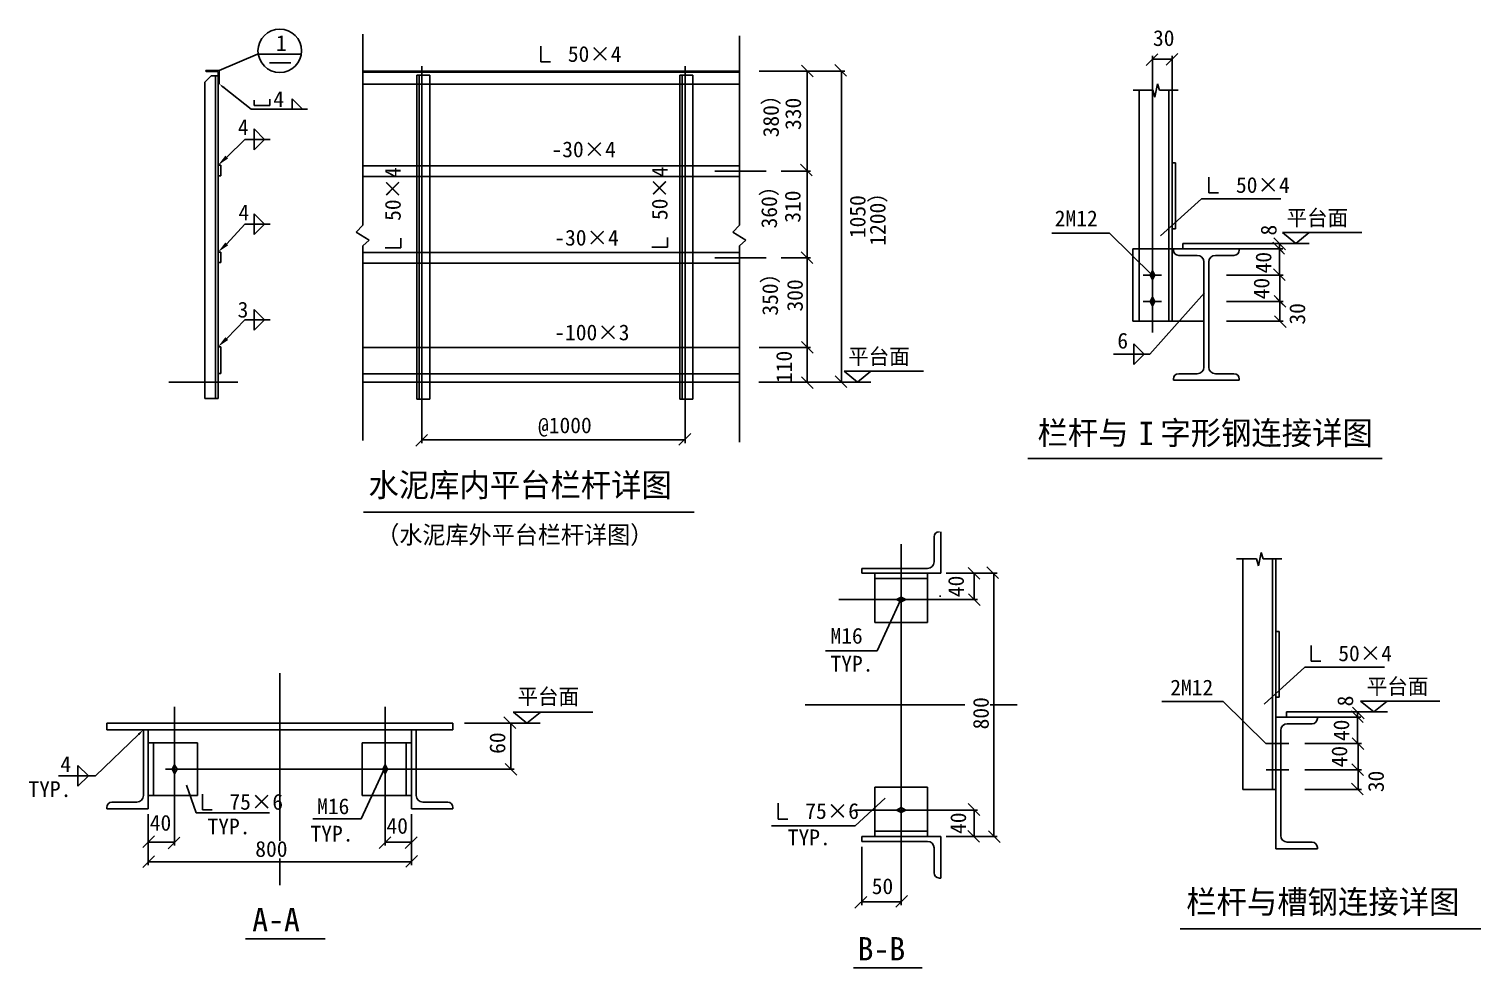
# Model space of a CAD drawing. Header units: metres. Extents: x 41 to 482, y -20 to 552.
# Drawn here: x 40.9 to 482.4, y -20.4 to 265.1 of the extents above; entities that cross this region are included whole.
import ezdxf

# ---------------------------------------------------------------- set-up
doc = ezdxf.new("R2010")
doc.units = ezdxf.units.M
for name, color, linetype in [('2', 3, 'Continuous'), ('CAD', 7, 'Continuous'), ('DIM', 3, 'Continuous'), ('TEXT', 6, 'Continuous')]:
    doc.layers.add(name, color=color, linetype=linetype)

# ---------------------------------------------------------------- blocks, each defined once
blk = doc.blocks.new('_DIMX')
blk.add_lwpolyline([(-144.44, -135.59), (211.7, 219.9)])

msp = doc.modelspace()

# ---------------------------------------------------------------- linework, layer by layer
for p, q in [((262.86, 157.76), (271.82, 157.76)), ((452.36, 134.57), (344.6, 134.57)), ((243.2, 118.19), (142.59, 118.19)), ((482.45, -8.45), (390.94, -8.45)), ((106.7, -11.47), (130.95, -11.47)), ((291.66, -20.35), (312.47, -20.35))]:
    msp.add_line(p, q)
at = {"layer": '2'}
for p, q in [((123.66, 257.48), (110.42, 257.48)), ((383.24, 244.38), (384.11, 248.45)), ((384.11, 248.45), (384.72, 246.53)), ((120.92, 240.74), (120.92, 243.9)), ((376.64, 246.53), (382.71, 246.53)), ((382.71, 246.53), (383.24, 244.38)), ((390.37, 246.53), (384.72, 246.53)), ((109.37, 231.6), (109.37, 234.76)), ((109.37, 231.6), (109.37, 228.45)), ((384.97, 202.25), (397.41, 213.53)), ((421.58, 213.53), (397.41, 213.53)), ((109.37, 205.84), (109.37, 209)), ((109.37, 205.84), (109.37, 202.69)), ((379.76, 190.33), (385.26, 190.33)), ((382.53, 191.72), (381.82, 190.33)), ((381.82, 190.33), (383.31, 190.33)), ((382.53, 188.95), (381.82, 190.33)), ((381.82, 190.33), (383.31, 190.33)), ((382.53, 191.72), (383.31, 190.33)), ((382.53, 191.72), (382.53, 190.33)), ((382.53, 188.95), (382.53, 190.33)), ((382.53, 188.95), (383.31, 190.33)), ((379.76, 182.33), (385.26, 182.33)), ((382.53, 183.72), (381.82, 182.33)), ((381.82, 182.33), (383.31, 182.33)), ((382.53, 180.95), (381.82, 182.33)), ((381.82, 182.33), (383.31, 182.33)), ((382.53, 183.72), (383.31, 182.33)), ((382.53, 183.72), (382.53, 182.33)), ((382.53, 180.95), (382.53, 182.33)), ((382.53, 180.95), (383.31, 182.33)), ((109.37, 176.76), (109.37, 179.91)), ((109.37, 176.76), (109.37, 173.6)), ((376.91, 166.24), (376.91, 169.4)), ((376.91, 166.24), (376.91, 163.09)), ((414.75, 101.95), (415.62, 106.02)), ((415.62, 106.02), (416.23, 104.1)), ((408.15, 104.1), (414.22, 104.1)), ((414.22, 104.1), (414.75, 101.95)), ((421.89, 104.1), (416.23, 104.1)), ((306.14, 88.87), (306.14, 94.38)), ((305.89, 91.45), (298.86, 76.1)), ((304.75, 91.65), (306.14, 92.42)), ((304.75, 91.65), (306.14, 91.65)), ((304.75, 91.65), (306.14, 90.93)), ((306.14, 90.93), (306.14, 92.42)), ((307.52, 91.65), (306.14, 92.42)), ((306.14, 90.93), (306.14, 92.42)), ((307.52, 91.65), (306.14, 90.93)), ((307.52, 91.65), (306.14, 91.65)), ((298.86, 76.1), (283.15, 76.1)), ((416.48, 59.82), (428.93, 71.1)), ((453.07, 71.1), (428.93, 71.1)), ((55.72, 41.25), (55.72, 38.1)), ((55.72, 41.25), (59, 38.1)), ((82.39, 40.06), (87.9, 40.06)), ((85.16, 41.45), (84.45, 40.06)), ((84.45, 40.06), (85.94, 40.06)), ((85.16, 38.68), (84.45, 40.06)), ((84.45, 40.06), (85.94, 40.06)), ((85.16, 41.45), (85.94, 40.06)), ((85.16, 41.45), (85.16, 40.06)), ((85.16, 38.68), (85.16, 40.06)), ((85.16, 38.68), (85.94, 40.06)), ((148.97, 40.31), (141.93, 24.95)), ((146.39, 40.06), (151.9, 40.06)), ((149.16, 41.45), (148.45, 40.06)), ((148.45, 40.06), (149.94, 40.06)), ((149.16, 38.68), (148.45, 40.06)), ((148.45, 40.06), (149.94, 40.06)), ((149.16, 41.45), (149.94, 40.06)), ((149.16, 41.45), (149.16, 40.06)), ((149.16, 38.68), (149.16, 40.06)), ((149.16, 38.68), (149.94, 40.06)), ((49.9, 38.1), (61.11, 38.1)), ((55.72, 34.95), (59, 38.1)), ((55.72, 34.95), (55.72, 38.1)), ((88.8, 35.19), (91.69, 26.8)), ((301.27, 31.28), (292.18, 22.88)), ((91.69, 26.8), (114.02, 26.8)), ((304.75, 27.65), (306.14, 28.42)), ((304.75, 27.65), (306.14, 27.65)), ((304.75, 27.65), (306.14, 26.93)), ((306.14, 24.87), (306.14, 30.38)), ((306.14, 26.93), (306.14, 28.42)), ((307.52, 27.65), (306.14, 28.42)), ((306.14, 26.93), (306.14, 28.42)), ((307.52, 27.65), (306.14, 26.93)), ((307.52, 27.65), (306.14, 27.65)), ((141.93, 24.95), (127.17, 24.95)), ((292.18, 22.88), (266.73, 22.88))]:
    msp.add_line(p, q, dxfattribs=at)
msp.add_circle((117.13, 258.53), 6.61, dxfattribs=at)
at = {"layer": 'CAD'}
for p, q in [((142.37, 205.47), (142.37, 263.57)), ((256.96, 205.47), (256.96, 263.03)), ((94.71, 252.53), (94.71, 252.45)), ((94.71, 252.53), (98.71, 252.53)), ((94.95, 252.21), (97.95, 252.21)), ((94.95, 252.21), (97.95, 252.21)), ((98.39, 251.77), (98.39, 152.82)), ((98.71, 252.53), (98.71, 248.53)), ((142.37, 252.35), (256.96, 252.35)), ((142.37, 252.03), (256.96, 252.03)), ((160.39, 253.81), (160.39, 143.82)), ((240.39, 253.81), (240.39, 144.27)), ((262.92, 252.35), (278.51, 252.35)), ((277.5, 252.35), (277.5, 221.95)), ((278.57, 252.35), (289.03, 252.35)), ((288.02, 252.35), (288.02, 157.76)), ((94.39, 248.99), (94.39, 152.82)), ((97.59, 250.95), (97.59, 152.82)), ((98.63, 248.53), (98.71, 248.53)), ((142.37, 248.35), (158.79, 248.35)), ((158.79, 251.15), (158.79, 152.56)), ((158.79, 251.15), (162.79, 251.15)), ((158.79, 248.35), (162.79, 248.35)), ((159.49, 251.15), (159.49, 152.56)), ((162.79, 251.15), (162.79, 152.56)), ((162.79, 248.35), (238.79, 248.35)), ((238.79, 251.15), (238.79, 152.56)), ((238.79, 251.15), (242.79, 251.15)), ((238.79, 248.35), (242.79, 248.35)), ((239.49, 251.15), (239.49, 152.56)), ((242.79, 251.15), (242.79, 152.56)), ((242.79, 248.35), (256.96, 248.35)), ((124.07, 240.74), (120.92, 243.9)), ((117.89, 240.74), (108.43, 240.74)), ((125.53, 240.74), (117.89, 240.74)), ((112.53, 231.6), (109.37, 234.76)), ((101, 226.21), (106.57, 231.6)), ((108.37, 231.6), (106.57, 231.6)), ((114.19, 231.6), (108.37, 231.6)), ((112.53, 231.6), (109.37, 228.45)), ((98.39, 223.73), (99.19, 223.73)), ((99.19, 223.73), (99.19, 220.53)), ((142.37, 223.55), (158.79, 223.55)), ((158.79, 223.55), (162.79, 223.55)), ((162.79, 223.55), (238.79, 223.55)), ((238.79, 223.55), (242.79, 223.55)), ((242.79, 223.55), (256.96, 223.55)), ((249.45, 221.95), (265.06, 221.95)), ((269.59, 221.95), (278.51, 221.95)), ((277.44, 221.95), (276.49, 221.95)), ((277.5, 195.55), (277.5, 221.95)), ((98.39, 220.53), (99.19, 220.53)), ((142.37, 220.35), (158.79, 220.35)), ((162.79, 220.35), (158.79, 220.35)), ((162.79, 220.35), (238.79, 220.35)), ((238.79, 220.35), (242.79, 220.35)), ((242.79, 220.35), (256.96, 220.35)), ((112.53, 205.84), (109.37, 209)), ((101, 199.81), (106.57, 205.84)), ((108.37, 205.84), (106.57, 205.84)), ((114.19, 205.84), (108.37, 205.84)), ((112.53, 205.84), (109.37, 202.69)), ((142.37, 205.47), (140.34, 203.41)), ((140.34, 203.41), (144.33, 200.99)), ((256.96, 205.47), (254.93, 203.41)), ((254.93, 203.41), (258.92, 200.99)), ((144.33, 200.99), (142.37, 199.26)), ((142.37, 140.07), (142.37, 199.26)), ((258.92, 200.99), (256.96, 199.26)), ((256.96, 139.53), (256.96, 199.26)), ((98.39, 197.33), (99.19, 197.33)), ((99.19, 197.33), (99.19, 194.13)), ((142.37, 197.15), (158.79, 197.15)), ((158.79, 197.15), (162.79, 197.15)), ((162.79, 197.15), (238.79, 197.15)), ((238.79, 197.15), (242.79, 197.15)), ((242.79, 197.15), (256.96, 197.15)), ((249.45, 195.55), (265.06, 195.55)), ((269.59, 195.55), (278.51, 195.55)), ((277.44, 195.55), (276.49, 195.55)), ((277.5, 168.35), (277.5, 195.55)), ((98.39, 194.13), (99.19, 194.13)), ((142.37, 193.95), (158.79, 193.95)), ((162.79, 193.95), (158.79, 193.95)), ((162.79, 193.95), (238.79, 193.95)), ((238.79, 193.95), (242.79, 193.95)), ((242.79, 193.95), (256.96, 193.95)), ((101, 171.01), (106.57, 176.76)), ((108.37, 176.76), (106.57, 176.76)), ((114.19, 176.76), (108.37, 176.76)), ((112.53, 176.76), (109.37, 179.91)), ((112.53, 176.76), (109.37, 173.6)), ((98.39, 168.53), (99.19, 168.53)), ((99.19, 168.53), (99.19, 160.42)), ((142.37, 168.35), (158.79, 168.35)), ((158.79, 168.35), (162.79, 168.35)), ((162.79, 168.35), (238.79, 168.35)), ((238.79, 168.35), (242.79, 168.35)), ((242.79, 168.35), (256.96, 168.35)), ((262.92, 168.35), (278.51, 168.35)), ((277.44, 168.35), (276.49, 168.35)), ((277.5, 157.76), (277.5, 168.35)), ((380.06, 166.24), (376.91, 169.4)), ((375.9, 166.24), (370.73, 166.24)), ((381.72, 166.24), (375.9, 166.24)), ((380.06, 166.24), (376.91, 163.09)), ((98.39, 160.42), (99.19, 160.42)), ((142.37, 160.35), (158.79, 160.35)), ((162.79, 160.35), (158.79, 160.35)), ((162.79, 160.35), (238.79, 160.35)), ((238.79, 160.35), (242.79, 160.35)), ((242.79, 160.35), (256.96, 160.35)), ((83.43, 157.76), (104.39, 157.76)), ((142.37, 157.76), (256.96, 157.76)), ((262.92, 157.76), (278.51, 157.76)), ((278.57, 157.76), (289.03, 157.76)), ((160.39, 146.41), (160.39, 139.25)), ((240.39, 146.85), (240.39, 139.25)), ((160.39, 140.26), (240.39, 140.26))]:
    msp.add_line(p, q, dxfattribs=at)
for centre, radius, start, end in [((94.95, 252.45), 0.24, 180, 270), ((97.95, 251.77), 0.44, 360, 90), ((98.63, 248.77), 0.24, 180, 270)]:
    msp.add_arc(centre, radius, start, end, dxfattribs=at)
for points in [[(100.59, 226.65), (101.42, 225.77), (98.39, 223.73)], [(100.59, 200.25), (101.42, 199.37), (98.39, 197.33)], [(100.59, 171.45), (101.42, 170.57), (98.39, 168.53)]]:
    msp.add_solid(points, dxfattribs=at)
at = {"layer": 'TEXT'}
for p, q in [((98.71, 252.53), (110.42, 257.48)), ((196.52, 259.9), (196.52, 255.14)), ((382.53, 250.65), (382.53, 257.02)), ((388.53, 246.6), (388.53, 257.02)), ((113.99, 254.87), (120.54, 254.87)), ((196.52, 255.14), (199.48, 255.14)), ((388.53, 256.01), (382.53, 256.01)), ((94.39, 248.99), (96.24, 250.95)), ((96.24, 250.95), (98.39, 250.95)), ((100.2, 247.29), (108.43, 240.74)), ((382.53, 172.85), (382.53, 250.58)), ((109.31, 241.89), (109.31, 243.48)), ((114.11, 243.83), (114.11, 241.89)), ((378.53, 176.33), (378.53, 246.53)), ((387.53, 176.33), (387.53, 246.53)), ((388.53, 176.33), (388.53, 246.53)), ((114.11, 241.89), (109.31, 241.89)), ((388.53, 224.42), (389.53, 224.42)), ((389.53, 204.42), (389.53, 224.42)), ((399.72, 220.08), (399.72, 215.31)), ((399.72, 215.31), (402.67, 215.31)), ((388.53, 204.42), (389.53, 204.42)), ((422.06, 203.26), (426.14, 199.97)), ((422.06, 203.26), (446.22, 203.26)), ((426.14, 199.97), (430.21, 203.24)), ((153.94, 198.58), (153.94, 201.53)), ((230.33, 198.83), (235.09, 198.83)), ((235.09, 198.83), (235.09, 201.78)), ((369.48, 203.1), (351.98, 203.1)), ((382.43, 190.33), (369.48, 203.1)), ((391.82, 199.93), (414.09, 199.93)), ((391.82, 199.93), (391.82, 198.33)), ((414.15, 199.93), (422.2, 199.93)), ((422.19, 197.33), (420.19, 199.33)), ((421.19, 198.33), (421.19, 199.93)), ((422.06, 199.97), (430.21, 199.97)), ((149.18, 198.58), (153.94, 198.58)), ((376.53, 176.33), (376.53, 198.33)), ((378.53, 198.33), (376.53, 198.33)), ((378.53, 198.33), (388.53, 198.33)), ((388.93, 198.33), (388.53, 198.33)), ((388.93, 198.33), (408.93, 198.33)), ((388.93, 197.93), (388.93, 198.33)), ((390.53, 196.33), (396.18, 196.33)), ((398.18, 162.33), (398.18, 194.33)), ((399.68, 162.33), (399.68, 194.33)), ((401.68, 196.33), (407.33, 196.33)), ((408.93, 198.33), (414.24, 198.33)), ((408.93, 197.93), (408.93, 198.33)), ((414.18, 198.33), (422.2, 198.33)), ((414.3, 198.33), (422.2, 198.33)), ((421.19, 190.33), (421.19, 198.33)), ((405.1, 190.33), (422.32, 190.33)), ((405.1, 190.33), (422.2, 190.33)), ((422.31, 189.33), (420.31, 191.33)), ((421.31, 182.33), (421.31, 190.33)), ((398.33, 184.91), (381.72, 166.24)), ((405.1, 182.33), (422.32, 182.33)), ((414.43, 182.33), (422.32, 182.33)), ((422.31, 181.33), (420.31, 183.33)), ((421.31, 176.33), (421.31, 182.33)), ((376.53, 176.33), (398.18, 176.33)), ((378.53, 176.33), (388.53, 176.33)), ((405.1, 176.33), (422.32, 176.33)), ((288.74, 161.09), (292.82, 157.8)), ((288.74, 161.09), (312.91, 161.09)), ((292.82, 157.8), (296.89, 161.07)), ((390.53, 160.33), (396.18, 160.33)), ((401.68, 160.33), (407.33, 160.33)), ((288.75, 157.8), (296.9, 157.8)), ((388.93, 158.33), (388.93, 158.73)), ((388.93, 158.33), (408.93, 158.33)), ((408.93, 158.33), (408.93, 158.73)), ((98.39, 152.82), (94.39, 152.82)), ((158.79, 152.56), (162.79, 152.56)), ((238.79, 152.56), (242.79, 152.56)), ((316.14, 103.15), (316.14, 110.69)), ((318.14, 99.65), (318.14, 112.29)), ((306.14, 108.46), (306.14, -1.23)), ((410.04, 33.9), (410.04, 104.1)), ((419.04, 33.9), (419.04, 104.1)), ((420.04, 33.9), (420.04, 104.1)), ((294.14, 99.65), (294.14, 101.15)), ((314.14, 101.15), (294.14, 101.15)), ((318.14, 99.65), (294.14, 99.65)), ((298.14, 99.65), (298.14, 84.65)), ((314.14, 99.65), (298.14, 99.65)), ((314.14, 98.05), (298.14, 98.05)), ((314.14, 99.65), (314.14, 84.65)), ((319.79, 99.65), (335.27, 99.65)), ((319.85, 99.65), (329.33, 99.65)), ((328.32, 99.65), (328.32, 91.65)), ((334.26, 19.65), (334.26, 99.65)), ((287.15, 91.65), (329.33, 91.65)), ((309.78, 91.65), (302.77, 91.65)), ((318.14, 92.7), (317.74, 92.7)), ((314.14, 84.65), (298.14, 84.65)), ((420.04, 81.99), (421.04, 81.99)), ((421.04, 61.99), (421.04, 81.99)), ((430.83, 77.68), (430.83, 72.91)), ((430.83, 72.91), (433.79, 72.91)), ((117.16, 69.29), (117.16, 18.3)), ((420.04, 61.99), (421.04, 61.99)), ((85.16, 59.05), (85.16, 16.88)), ((149.16, 59.05), (149.16, 16.88)), ((276.91, 59.65), (325.48, 59.65)), ((333.22, 59.65), (341.4, 59.65)), ((404.1, 60.67), (385.36, 60.67)), ((417.05, 47.9), (404.1, 60.67)), ((423.33, 57.5), (437.84, 57.5)), ((423.33, 57.5), (423.33, 55.9)), ((437.91, 57.5), (445.95, 57.5)), ((444.94, 55.9), (444.94, 57.5)), ((445.82, 60.78), (469.99, 60.78)), ((445.83, 60.78), (449.91, 57.49)), ((445.83, 57.49), (453.98, 57.49)), ((449.91, 57.49), (453.97, 60.76)), ((169.81, 54.06), (64.52, 54.06)), ((64.52, 52.06), (64.52, 54.06)), ((169.81, 52.06), (169.81, 54.06)), ((173.32, 54.06), (188.4, 54.06)), ((187.39, 54.06), (187.39, 40.06)), ((188.17, 57.39), (212.34, 57.39)), ((188.18, 57.39), (192.25, 54.1)), ((188.18, 54.1), (196.33, 54.1)), ((192.25, 54.1), (196.32, 57.37)), ((420.04, 15.9), (420.04, 55.9)), ((420.04, 55.9), (432.69, 55.9)), ((423.54, 53.9), (431.09, 53.9)), ((432.69, 55.9), (437.99, 55.9)), ((432.69, 55.5), (432.69, 55.9)), ((437.93, 55.9), (445.95, 55.9)), ((438.06, 55.9), (445.95, 55.9)), ((444.94, 47.9), (444.94, 55.9)), ((74.22, 50.68), (61.11, 38.1)), ((169.81, 52.06), (64.52, 52.06)), ((77.16, 52.06), (64.52, 52.06)), ((75.66, 32.06), (75.66, 52.06)), ((77.16, 28.06), (77.16, 52.06)), ((157.16, 28.06), (157.16, 52.06)), ((158.66, 32.06), (158.66, 52.06)), ((421.54, 19.9), (421.54, 51.9)), ((77.16, 32.06), (77.16, 48.06)), ((77.16, 48.06), (92.16, 48.06)), ((78.76, 32.06), (78.76, 48.06)), ((92.16, 32.06), (92.16, 48.06)), ((157.16, 48.06), (142.16, 48.06)), ((142.16, 32.06), (142.16, 48.06)), ((155.56, 32.06), (155.56, 48.06)), ((157.16, 32.06), (157.16, 48.06)), ((423.98, 47.9), (417.02, 47.9)), ((428.86, 47.9), (445.95, 47.9)), ((428.86, 47.9), (446.08, 47.9)), ((445.07, 39.9), (445.07, 47.9)), ((85.16, 36.42), (85.16, 43.43)), ((87.96, 40.06), (188.4, 40.06)), ((149.16, 36.42), (149.16, 43.43)), ((424.05, 39.9), (417.08, 39.9)), ((428.86, 39.9), (446.08, 39.9)), ((438.18, 39.9), (446.08, 39.9)), ((445.07, 33.9), (445.07, 39.9)), ((77.16, 32.06), (92.16, 32.06)), ((93.6, 32.52), (93.6, 27.75)), ((157.16, 32.06), (142.16, 32.06)), ((298.14, 19.65), (298.14, 34.65)), ((314.14, 34.65), (298.14, 34.65)), ((314.14, 19.65), (314.14, 34.65)), ((410.04, 33.9), (420.04, 33.9)), ((428.86, 33.9), (446.08, 33.9)), ((64.52, 28.06), (64.52, 28.46)), ((77.16, 28.06), (64.52, 28.06)), ((73.66, 30.06), (66.12, 30.06)), ((93.6, 27.75), (96.56, 27.75)), ((157.16, 28.06), (169.81, 28.06)), ((160.66, 30.06), (168.21, 30.06)), ((169.81, 28.06), (169.81, 28.46)), ((268.74, 29.71), (268.74, 24.94)), ((291.92, 27.65), (329.33, 27.65)), ((309.78, 27.65), (302.77, 27.65)), ((328.32, 19.65), (328.32, 27.65)), ((77.16, 26.42), (77.16, 10.93)), ((77.16, 26.35), (77.16, 16.88)), ((157.16, 26.42), (157.16, 10.93)), ((157.16, 26.35), (157.16, 16.88)), ((268.74, 24.94), (271.69, 24.94)), ((77.16, 17.89), (85.16, 17.89)), ((157.16, 17.89), (149.16, 17.89)), ((318.14, 19.65), (294.14, 19.65)), ((294.14, 19.65), (294.14, 18.15)), ((314.14, 18.15), (294.14, 18.15)), ((314.14, 21.25), (298.14, 21.25)), ((314.14, 19.65), (298.14, 19.65)), ((318.14, 19.65), (318.14, 7)), ((319.79, 19.65), (335.27, 19.65)), ((319.85, 19.65), (329.33, 19.65)), ((423.54, 17.9), (431.09, 17.9)), ((294.14, 16.49), (294.14, -1.23)), ((316.14, 16.15), (316.14, 8.6)), ((420.04, 15.9), (432.69, 15.9)), ((432.69, 15.9), (432.69, 16.3)), ((77.16, 11.94), (157.16, 11.94)), ((117.16, 12.91), (117.16, 4.8)), ((318.14, 7), (317.74, 7)), ((294.14, -0.22), (306.14, -0.22))]:
    msp.add_line(p, q, dxfattribs=at)
for centre, radius, start, end in [((390.53, 197.93), 1.6, 180, 270), ((396.18, 194.33), 2, 0, 90), ((401.68, 194.33), 2, 90, 180), ((407.33, 197.93), 1.6, 270, 0), ((390.53, 158.73), 1.6, 90, 180), ((396.18, 162.33), 2, 270, 0), ((401.68, 162.33), 2, 180, 270), ((407.33, 158.73), 1.6, 0, 90), ((317.74, 110.69), 1.6, 90, 180), ((314.14, 103.15), 2, 270, 0), ((423.54, 51.9), 2, 90, 180), ((431.09, 55.5), 1.6, 270, 0), ((73.66, 32.06), 2, 270, 0), ((160.66, 32.06), 2, 180, 270), ((66.12, 28.46), 1.6, 90, 180), ((168.21, 28.46), 1.6, 0, 90), ((314.14, 16.15), 2, 0, 90), ((423.54, 19.9), 2, 180, 270), ((431.09, 16.3), 1.6, 0, 90), ((317.74, 8.6), 1.6, 180, 270)]:
    msp.add_arc(centre, radius, start, end, dxfattribs=at)
for points in [[(99.99, 247.03), (100.4, 247.55), (98.63, 248.53)], [(73.99, 50.92), (74.45, 50.44), (75.66, 52.06)]]:
    msp.add_solid(points, dxfattribs=at)

# ---------------------------------------------------------------- block references
at = {"layer": 'DIM', "xscale": 0.01, "yscale": 0.01, "zscale": 0.01}
for p in [(382.09, 255.44), (388.16, 255.49)]:
    msp.add_blockref('_DIMX', p, dxfattribs=at)
for p, rotation in [((277.99, 252.07), 90), ((288.14, 252.23), 90), ((277.7, 221.93), 90), ((421.39, 198.17), 90), ((421.64, 199.49), 90), ((277.87, 195.31), 90), ((421.55, 190.14), 90), ((421.75, 182.02), 90), ((421.86, 175.86), 90), ((278.03, 167.99), 90), ((278.01, 157.27), 90), ((288.27, 157.59), 90), ((160.66, 140.53), 180), ((240.67, 140.78), 180), ((334.41, 99.54), 90), ((328.71, 99.27), 90), ((328.82, 91.29), 90), ((445.32, 55.71), 90), ((445.55, 56.86), 90), ((187.53, 53.89), 90), ((445.51, 47.49), 90), ((187.85, 39.7), 90), ((445.33, 39.57), 90), ((445.3, 33.72), 90), ((328.69, 27.5), 90), ((77.63, 18.43), 180), ((85.31, 18.07), 180), ((149.45, 18.21), 180), ((157.44, 18.17), 180), ((328.62, 19.36), 90), ((334.91, 19.21), 90), ((77.58, 12.43), 180), ((157.63, 12.51), 180), ((294.2, 0.03), 180), ((306.61, 0.36), 180)]:
    msp.add_blockref('_DIMX', p, dxfattribs=dict(at, rotation=rotation))

# ---------------------------------------------------------------- texts
for s, height, p in [('   50×4', 4.8, (194.95, 255.16)), ('   50×4', 4.8, (398.15, 215.33)), ('平台面', 4.8, (423.32, 205.35)), ('平台面', 4.8, (290, 163.18)), ('栏杆与  字形钢连接详图', 7.1, (347.6, 138.77)), ('I', 7.1, (378.26, 138.64)), ('水泥库内平台栏杆详图', 7.1, (144.1, 122.95)), ('（水泥库外平台栏杆详图）', 5.4, (146.49, 108.65)), ('M16', 4.8, (284.62, 78.25)), ('   50×4', 4.8, (429.26, 72.93)), ('TYP.', 4.8, (284.63, 69.76)), ('平台面', 4.8, (447.72, 62.89)), ('平台面', 4.8, (189.44, 59.77)), ('4', 4.8, (50.4, 39.21)), ('TYP.', 4.8, (40.71, 31.63)), ('   75×6', 4.8, (92.03, 27.77)), ('M16', 4.8, (128.5, 26.42)), ('   75×6', 4.8, (267.17, 24.96)), ('TYP.', 4.8, (95.17, 20.29)), ('TYP.', 4.8, (126.49, 18.08)), ('TYP.', 4.8, (271.64, 16.96)), ('栏杆与槽钢连接详图', 7.1, (392.81, -3.82)), ('A-A', 7.1, (108.77, -9.2)), ('B-B', 7.1, (292.88, -18.07))]:
    msp.add_text(s, height=height).set_placement(p)
for p in [(153.92, 197.01), (235.07, 197.26)]:
    msp.add_text('   50×4', height=4.8, rotation=90).set_placement(p)
at = {"layer": '2'}
msp.add_text('1', height=4.8, dxfattribs=at).set_placement((115.95, 258.46))
at = {"layer": 'CAD'}
for s, p in [('4', (115.18, 241.44)), ('4', (104.4, 232.88)), ('-30×4', (199.78, 226.16)), ('4', (104.6, 206.97)), ('2M12', (352.83, 205.18)), ('-30×4', (200.64, 199.3)), ('3', (104.32, 177.41)), ('-100×3', (200.64, 170.5)), ('6', (371.86, 167.99)), ('2M12', (387.96, 62.52))]:
    msp.add_text(s, height=4.8, dxfattribs=at).set_placement(p)
for s, p in [('380）', (268.91, 232.21)), ('360）', (268.36, 204.51)), ('1200）', (301.36, 199.27)), ('350）', (268.66, 178))]:
    msp.add_text(s, height=4.8, rotation=90, dxfattribs=at).set_placement(p)
at = {"layer": 'TEXT'}
for s, p in [('30', (382.71, 259.99)), ('@1000', (195.69, 142.25)), ('40', (77.61, 21.39)), ('40', (149.6, 20.46)), ('800', (109.7, 13.44)), ('50', (297.17, 2.11))]:
    msp.add_text(s, height=4.8, dxfattribs=at).set_placement(p)
for s, p in [('330', (275.66, 234.45)), ('310', (275.51, 206.25)), ('1050', (295.27, 201.56)), ('8', (420.27, 202.36)), ('40', (418.7, 190.84)), ('300', (276.2, 179.25)), ('40', (418.1, 182.95)), ('30', (428.97, 175.27)), ('110', (272.89, 157.52)), ('40', (325.19, 92.4)), ('8', (443.58, 59.19)), ('800', (332.76, 52.19)), ('40', (442.37, 48.63)), ('60', (185.73, 44.76)), ('40', (441.78, 40.63)), ('30', (452.91, 33.1)), ('40', (325.86, 20.4))]:
    msp.add_text(s, height=4.8, rotation=90, dxfattribs=at).set_placement(p)

doc.saveas('drawing.dxf')
